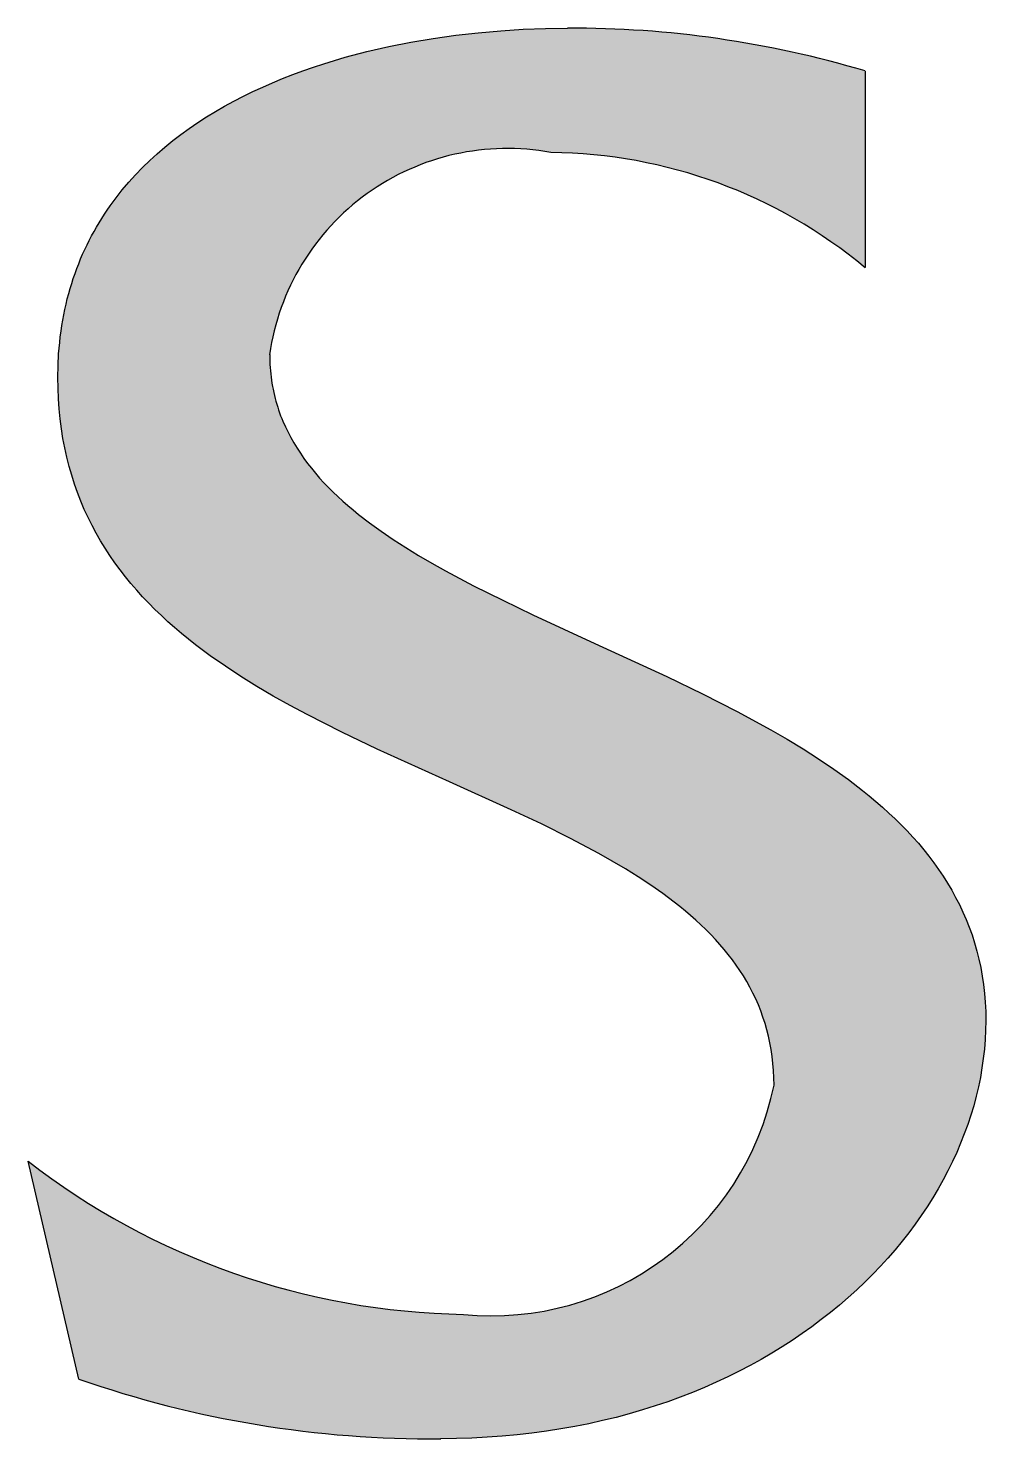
# Model space of a CAD drawing. Extents: x 17496 to 17916, y -10787 to -10193.
# Drawn here: x 17630.187 to 17631.281, y -10544.73 to -10543.119 of the extents above; entities that cross this region are included whole.
import ezdxf

# ---------------------------------------------------------------- set-up
doc = ezdxf.new("R2010")
doc.units = 0
doc.header["$LTSCALE"] = 7
doc.header["$MEASUREMENT"] = 0
doc.layers.add('D', color=2, linetype='CONTINUOUS')

msp = doc.modelspace()

# ---------------------------------------------------------------- hatches: boundary and pattern name
at = {"layer": 'D', "extrusion": (0, 0, -1)}
msp.add_hatch(color=256, dxfattribs=at).paths.add_polyline_path([(-17630.2449, -10544.6617), (-17630.1871, -10544.4129), (-17630.2003, -10544.4229), (-17630.2136, -10544.4326), (-17630.2272, -10544.4421), (-17630.2411, -10544.4514), (-17630.2551, -10544.4604), (-17630.2694, -10544.4691), (-17630.2838, -10544.4776), (-17630.2984, -10544.4858), (-17630.3133, -10544.4937), (-17630.3283, -10544.5013), (-17630.3435, -10544.5086), (-17630.3588, -10544.5156), (-17630.3743, -10544.5223), (-17630.3899, -10544.5287), (-17630.4057, -10544.5348), (-17630.4216, -10544.5406), (-17630.4376, -10544.546), (-17630.4537, -10544.5512), (-17630.4699, -10544.556), (-17630.4861, -10544.5604), (-17630.5025, -10544.5645), (-17630.5189, -10544.5683), (-17630.5354, -10544.5718), (-17630.5519, -10544.5749), (-17630.5684, -10544.5777), (-17630.585, -10544.5801), (-17630.6016, -10544.5822), (-17630.6182, -10544.584), (-17630.6347, -10544.5855), (-17630.6513, -10544.5866), (-17630.6678, -10544.5873), (-17630.6843, -10544.5878), (-17630.6912, -10544.5884), (-17630.6981, -10544.5888), (-17630.7051, -10544.5892), (-17630.7122, -10544.5893), (-17630.7193, -10544.5893), (-17630.7265, -10544.5892), (-17630.7337, -10544.5889), (-17630.741, -10544.5884), (-17630.7483, -10544.5878), (-17630.7556, -10544.587), (-17630.763, -10544.586), (-17630.7703, -10544.5849), (-17630.7777, -10544.5836), (-17630.7851, -10544.5821), (-17630.7925, -10544.5804), (-17630.7998, -10544.5786), (-17630.8072, -10544.5766), (-17630.8146, -10544.5744), (-17630.8219, -10544.572), (-17630.8292, -10544.5694), (-17630.8364, -10544.5667), (-17630.8436, -10544.5638), (-17630.8508, -10544.5607), (-17630.8579, -10544.5574), (-17630.8649, -10544.5539), (-17630.8719, -10544.5503), (-17630.8788, -10544.5465), (-17630.8856, -10544.5425), (-17630.8923, -10544.5384), (-17630.8989, -10544.5341), (-17630.9054, -10544.5296), (-17630.9119, -10544.525), (-17630.9182, -10544.5202), (-17630.9243, -10544.5153), (-17630.9304, -10544.5102), (-17630.9363, -10544.505), (-17630.9421, -10544.4997), (-17630.9478, -10544.4942), (-17630.9533, -10544.4886), (-17630.9587, -10544.4829), (-17630.9639, -10544.4771), (-17630.969, -10544.4712), (-17630.9739, -10544.4651), (-17630.9786, -10544.459), (-17630.9832, -10544.4528), (-17630.9877, -10544.4465), (-17630.9919, -10544.4401), (-17630.996, -10544.4337), (-17631, -10544.4272), (-17631.0037, -10544.4206), (-17631.0073, -10544.414), (-17631.0107, -10544.4073), (-17631.014, -10544.4006), (-17631.0171, -10544.3939), (-17631.02, -10544.3871), (-17631.0227, -10544.3803), (-17631.0253, -10544.3735), (-17631.0277, -10544.3667), (-17631.03, -10544.3599), (-17631.032, -10544.3531), (-17631.034, -10544.3463), (-17631.0357, -10544.3395), (-17631.0373, -10544.3327), (-17631.0388, -10544.3259), (-17631.0386, -10544.3175), (-17631.0383, -10544.3093), (-17631.0376, -10544.3012), (-17631.0367, -10544.2932), (-17631.0356, -10544.2854), (-17631.0342, -10544.2777), (-17631.0325, -10544.2701), (-17631.0307, -10544.2627), (-17631.0286, -10544.2554), (-17631.0262, -10544.2482), (-17631.0237, -10544.2411), (-17631.0209, -10544.2342), (-17631.0179, -10544.2274), (-17631.0147, -10544.2207), (-17631.0113, -10544.2141), (-17631.0077, -10544.2076), (-17631.0038, -10544.2012), (-17630.9998, -10544.1949), (-17630.9956, -10544.1888), (-17630.9912, -10544.1827), (-17630.9866, -10544.1767), (-17630.9818, -10544.1709), (-17630.9769, -10544.1651), (-17630.9718, -10544.1594), (-17630.9665, -10544.1538), (-17630.961, -10544.1483), (-17630.9554, -10544.1429), (-17630.9496, -10544.1375), (-17630.9436, -10544.1323), (-17630.9376, -10544.1271), (-17630.9313, -10544.122), (-17630.9249, -10544.1169), (-17630.9118, -10544.1071), (-17630.898, -10544.0975), (-17630.8838, -10544.0881), (-17630.8692, -10544.0789), (-17630.8541, -10544.07), (-17630.8386, -10544.0612), (-17630.8065, -10544.0442), (-17630.7731, -10544.0276), (-17630.7388, -10544.0115), (-17630.5453, -10543.9228), (-17630.5056, -10543.9027), (-17630.4861, -10543.8923), (-17630.467, -10543.8816), (-17630.4483, -10543.8706), (-17630.4301, -10543.8592), (-17630.4123, -10543.8475), (-17630.395, -10543.8354), (-17630.3783, -10543.8229), (-17630.3701, -10543.8165), (-17630.3622, -10543.8099), (-17630.3543, -10543.8032), (-17630.3467, -10543.7965), (-17630.3392, -10543.7895), (-17630.3319, -10543.7825), (-17630.3248, -10543.7753), (-17630.3178, -10543.768), (-17630.3111, -10543.7605), (-17630.3045, -10543.7529), (-17630.2982, -10543.7452), (-17630.2921, -10543.7373), (-17630.2862, -10543.7292), (-17630.2805, -10543.721), (-17630.275, -10543.7126), (-17630.2698, -10543.7041), (-17630.2648, -10543.6954), (-17630.26, -10543.6865), (-17630.2555, -10543.6774), (-17630.2512, -10543.6682), (-17630.2472, -10543.6587), (-17630.2435, -10543.6491), (-17630.24, -10543.6393), (-17630.2368, -10543.6293), (-17630.2339, -10543.6191), (-17630.2312, -10543.6087), (-17630.2289, -10543.5981), (-17630.2268, -10543.5872), (-17630.2251, -10543.5762), (-17630.2236, -10543.5649), (-17630.2225, -10543.5535), (-17630.2217, -10543.5418), (-17630.2212, -10543.5298), (-17630.221, -10543.5177), (-17630.2213, -10543.504), (-17630.2219, -10543.4906), (-17630.2225, -10543.484), (-17630.2231, -10543.4775), (-17630.2238, -10543.471), (-17630.2246, -10543.4647), (-17630.2256, -10543.4583), (-17630.2266, -10543.4521), (-17630.2278, -10543.4459), (-17630.229, -10543.4398), (-17630.2304, -10543.4337), (-17630.2318, -10543.4277), (-17630.2334, -10543.4218), (-17630.235, -10543.416), (-17630.2368, -10543.4102), (-17630.2386, -10543.4044), (-17630.2406, -10543.3988), (-17630.2426, -10543.3932), (-17630.2448, -10543.3877), (-17630.247, -10543.3822), (-17630.2493, -10543.3768), (-17630.2517, -10543.3715), (-17630.2543, -10543.3662), (-17630.2568, -10543.361), (-17630.2595, -10543.3558), (-17630.2623, -10543.3508), (-17630.2652, -10543.3457), (-17630.2681, -10543.3408), (-17630.2711, -10543.3359), (-17630.2742, -10543.3311), (-17630.2774, -10543.3263), (-17630.2807, -10543.3216), (-17630.2875, -10543.3123), (-17630.2946, -10543.3033), (-17630.302, -10543.2946), (-17630.3096, -10543.2861), (-17630.3176, -10543.2778), (-17630.3259, -10543.2698), (-17630.3344, -10543.262), (-17630.3432, -10543.2544), (-17630.3522, -10543.247), (-17630.3615, -10543.2399), (-17630.3711, -10543.233), (-17630.3808, -10543.2264), (-17630.3908, -10543.2199), (-17630.401, -10543.2137), (-17630.4114, -10543.2077), (-17630.422, -10543.2019), (-17630.4328, -10543.1963), (-17630.4437, -10543.1909), (-17630.4549, -10543.1858), (-17630.4662, -10543.1808), (-17630.4776, -10543.1761), (-17630.4892, -10543.1715), (-17630.5009, -10543.1672), (-17630.5128, -10543.1631), (-17630.5248, -10543.1591), (-17630.5491, -10543.1518), (-17630.5738, -10543.1453), (-17630.5989, -10543.1395), (-17630.6242, -10543.1345), (-17630.6497, -10543.1302), (-17630.6753, -10543.1266), (-17630.701, -10543.1237), (-17630.7267, -10543.1214), (-17630.7523, -10543.1198), (-17630.7778, -10543.1189), (-17630.8031, -10543.1186), (-17630.8246, -10543.1187), (-17630.8461, -10543.1192), (-17630.8675, -10543.1201), (-17630.889, -10543.1214), (-17630.9105, -10543.1231), (-17630.932, -10543.1252), (-17630.9534, -10543.1277), (-17630.9747, -10543.1306), (-17630.996, -10543.1338), (-17631.0173, -10543.1375), (-17631.0385, -10543.1416), (-17631.0595, -10543.146), (-17631.0805, -10543.1508), (-17631.1014, -10543.156), (-17631.1221, -10543.1616), (-17631.1428, -10543.1675), (-17631.1428, -10543.3921), (-17631.1335, -10543.3846), (-17631.124, -10543.3772), (-17631.1144, -10543.37), (-17631.1046, -10543.3629), (-17631.0946, -10543.3561), (-17631.0844, -10543.3495), (-17631.0741, -10543.343), (-17631.0636, -10543.3368), (-17631.0529, -10543.3308), (-17631.0421, -10543.325), (-17631.0312, -10543.3195), (-17631.0202, -10543.3142), (-17631.009, -10543.3091), (-17630.9977, -10543.3042), (-17630.9863, -10543.2996), (-17630.9748, -10543.2953), (-17630.9632, -10543.2912), (-17630.9515, -10543.2873), (-17630.9398, -10543.2837), (-17630.928, -10543.2804), (-17630.9161, -10543.2773), (-17630.9042, -10543.2745), (-17630.8922, -10543.2719), (-17630.8802, -10543.2696), (-17630.8682, -10543.2676), (-17630.8561, -10543.2658), (-17630.8441, -10543.2643), (-17630.832, -10543.2631), (-17630.82, -10543.2621), (-17630.808, -10543.2613), (-17630.796, -10543.2609), (-17630.784, -10543.2607), (-17630.7774, -10543.2595), (-17630.7707, -10543.2585), (-17630.764, -10543.2577), (-17630.7572, -10543.257), (-17630.7503, -10543.2565), (-17630.7435, -10543.2562), (-17630.7366, -10543.2561), (-17630.7296, -10543.2561), (-17630.7227, -10543.2563), (-17630.7158, -10543.2567), (-17630.7088, -10543.2572), (-17630.7019, -10543.2579), (-17630.695, -10543.2589), (-17630.688, -10543.2599), (-17630.6812, -10543.2612), (-17630.6743, -10543.2626), (-17630.6675, -10543.2643), (-17630.6607, -10543.266), (-17630.654, -10543.268), (-17630.6474, -10543.2701), (-17630.6408, -10543.2724), (-17630.6343, -10543.2749), (-17630.6278, -10543.2775), (-17630.6215, -10543.2803), (-17630.6152, -10543.2832), (-17630.609, -10543.2863), (-17630.6029, -10543.2895), (-17630.597, -10543.2928), (-17630.5911, -10543.2963), (-17630.5853, -10543.2999), (-17630.5797, -10543.3037), (-17630.5742, -10543.3075), (-17630.5688, -10543.3115), (-17630.5634, -10543.3157), (-17630.5581, -10543.32), (-17630.553, -10543.3244), (-17630.5479, -10543.329), (-17630.5429, -10543.3338), (-17630.538, -10543.3387), (-17630.5332, -10543.3437), (-17630.5286, -10543.3488), (-17630.5241, -10543.3541), (-17630.5197, -10543.3595), (-17630.5154, -10543.365), (-17630.5113, -10543.3706), (-17630.5073, -10543.3764), (-17630.5034, -10543.3822), (-17630.4997, -10543.3882), (-17630.4962, -10543.3942), (-17630.4928, -10543.4003), (-17630.4895, -10543.4065), (-17630.4865, -10543.4128), (-17630.4836, -10543.4191), (-17630.4808, -10543.4256), (-17630.4783, -10543.432), (-17630.4759, -10543.4385), (-17630.4736, -10543.4451), (-17630.4716, -10543.4517), (-17630.4697, -10543.4583), (-17630.468, -10543.4649), (-17630.4665, -10543.4716), (-17630.4651, -10543.4782), (-17630.4639, -10543.4849), (-17630.4629, -10543.4915), (-17630.4629, -10543.4953), (-17630.463, -10543.499), (-17630.4632, -10543.5027), (-17630.4634, -10543.5063), (-17630.4637, -10543.5099), (-17630.464, -10543.5135), (-17630.4645, -10543.5171), (-17630.4649, -10543.5207), (-17630.4655, -10543.5242), (-17630.4661, -10543.5277), (-17630.4668, -10543.5311), (-17630.4675, -10543.5346), (-17630.4683, -10543.538), (-17630.4691, -10543.5414), (-17630.47, -10543.5447), (-17630.471, -10543.5481), (-17630.472, -10543.5514), (-17630.4731, -10543.5547), (-17630.4742, -10543.5579), (-17630.4754, -10543.5612), (-17630.4767, -10543.5644), (-17630.478, -10543.5676), (-17630.4808, -10543.5739), (-17630.4838, -10543.5801), (-17630.487, -10543.5863), (-17630.4904, -10543.5923), (-17630.4941, -10543.5983), (-17630.4979, -10543.6042), (-17630.5019, -10543.61), (-17630.5061, -10543.6157), (-17630.5106, -10543.6213), (-17630.5152, -10543.6269), (-17630.5199, -10543.6324), (-17630.5249, -10543.6378), (-17630.5301, -10543.6432), (-17630.5354, -10543.6484), (-17630.5408, -10543.6537), (-17630.5465, -10543.6588), (-17630.5523, -10543.6639), (-17630.5582, -10543.6689), (-17630.5643, -10543.6739), (-17630.577, -10543.6837), (-17630.5902, -10543.6932), (-17630.6039, -10543.7026), (-17630.6182, -10543.7118), (-17630.6329, -10543.7208), (-17630.648, -10543.7296), (-17630.6636, -10543.7383), (-17630.6957, -10543.7554), (-17630.7291, -10543.7721), (-17630.957, -10543.8788), (-17630.9966, -10543.899), (-17631.0351, -10543.9199), (-17631.0537, -10543.9308), (-17631.072, -10543.9418), (-17631.0897, -10543.9532), (-17631.107, -10543.9649), (-17631.1237, -10543.9769), (-17631.1398, -10543.9892), (-17631.1476, -10543.9955), (-17631.1552, -10544.0019), (-17631.1627, -10544.0085), (-17631.17, -10544.0151), (-17631.1771, -10544.0218), (-17631.184, -10544.0286), (-17631.1907, -10544.0355), (-17631.1973, -10544.0426), (-17631.2036, -10544.0497), (-17631.2097, -10544.057), (-17631.2156, -10544.0644), (-17631.2213, -10544.0719), (-17631.2268, -10544.0795), (-17631.232, -10544.0873), (-17631.237, -10544.0952), (-17631.2417, -10544.1032), (-17631.2462, -10544.1114), (-17631.2505, -10544.1197), (-17631.2545, -10544.1282), (-17631.2582, -10544.1368), (-17631.2617, -10544.1455), (-17631.2649, -10544.1544), (-17631.2678, -10544.1635), (-17631.2704, -10544.1727), (-17631.2728, -10544.182), (-17631.2748, -10544.1916), (-17631.2766, -10544.2013), (-17631.278, -10544.2111), (-17631.2791, -10544.2211), (-17631.28, -10544.2313), (-17631.2805, -10544.2417), (-17631.2806, -10544.2523), (-17631.2804, -10544.263), (-17631.2799, -10544.2738), (-17631.2791, -10544.2847), (-17631.2778, -10544.2955), (-17631.2763, -10544.3063), (-17631.2744, -10544.3171), (-17631.2722, -10544.3279), (-17631.2696, -10544.3387), (-17631.2668, -10544.3495), (-17631.2635, -10544.3602), (-17631.26, -10544.371), (-17631.2561, -10544.3816), (-17631.2519, -10544.3923), (-17631.2474, -10544.4028), (-17631.2426, -10544.4133), (-17631.2374, -10544.4238), (-17631.232, -10544.4342), (-17631.2262, -10544.4445), (-17631.2201, -10544.4547), (-17631.2137, -10544.4648), (-17631.207, -10544.4748), (-17631.2, -10544.4848), (-17631.1927, -10544.4946), (-17631.185, -10544.5043), (-17631.1771, -10544.5139), (-17631.1689, -10544.5234), (-17631.1604, -10544.5327), (-17631.1516, -10544.5419), (-17631.1425, -10544.551), (-17631.1332, -10544.5599), (-17631.1235, -10544.5686), (-17631.1136, -10544.5772), (-17631.1033, -10544.5856), (-17631.0928, -10544.5938), (-17631.0821, -10544.6019), (-17631.071, -10544.6098), (-17631.0597, -10544.6175), (-17631.0481, -10544.625), (-17631.0362, -10544.6322), (-17631.0241, -10544.6393), (-17631.0117, -10544.6462), (-17630.999, -10544.6528), (-17630.9861, -10544.6592), (-17630.9729, -10544.6653), (-17630.9594, -10544.6713), (-17630.9458, -10544.6769), (-17630.9318, -10544.6824), (-17630.9176, -10544.6875), (-17630.9032, -10544.6924), (-17630.8885, -10544.697), (-17630.8735, -10544.7014), (-17630.8584, -10544.7055), (-17630.8429, -10544.7092), (-17630.8273, -10544.7127), (-17630.8114, -10544.7159), (-17630.7953, -10544.7187), (-17630.7789, -10544.7213), (-17630.7623, -10544.7235), (-17630.7455, -10544.7254), (-17630.7285, -10544.727), (-17630.7112, -10544.7282), (-17630.6938, -10544.7291), (-17630.6761, -10544.7297), (-17630.6581, -10544.7298), (-17630.6319, -10544.7298), (-17630.6057, -10544.7292), (-17630.5795, -10544.7281), (-17630.5532, -10544.7263), (-17630.527, -10544.724), (-17630.5008, -10544.7211), (-17630.4746, -10544.7177), (-17630.4486, -10544.7137), (-17630.4226, -10544.7091), (-17630.3967, -10544.704), (-17630.371, -10544.6983), (-17630.3454, -10544.692), (-17630.32, -10544.6852), (-17630.2947, -10544.6779), (-17630.2697, -10544.67)], flags=0)

# ---------------------------------------------------------------- linework, layer by layer
at = {"layer": 'D'}
for p, q in [((17630.7267, -10543.1214), (17630.7523, -10543.1198)), ((17630.7523, -10543.1198), (17630.7778, -10543.1189)), ((17630.7778, -10543.1189), (17630.8031, -10543.1186)), ((17630.5989, -10543.1395), (17630.6242, -10543.1345)), ((17630.6242, -10543.1345), (17630.6497, -10543.1302)), ((17630.6497, -10543.1302), (17630.6753, -10543.1266)), ((17630.6753, -10543.1266), (17630.701, -10543.1237)), ((17630.701, -10543.1237), (17630.7267, -10543.1214)), ((17630.5248, -10543.1591), (17630.5491, -10543.1518)), ((17630.5491, -10543.1518), (17630.5738, -10543.1453)), ((17630.5738, -10543.1453), (17630.5989, -10543.1395)), ((17630.4892, -10543.1715), (17630.5009, -10543.1672)), ((17630.5009, -10543.1672), (17630.5128, -10543.1631)), ((17630.5128, -10543.1631), (17630.5248, -10543.1591)), ((17631.1428, -10543.1675), (17631.1428, -10543.3921)), ((17630.4549, -10543.1858), (17630.4662, -10543.1808)), ((17630.4662, -10543.1808), (17630.4776, -10543.1761)), ((17630.4776, -10543.1761), (17630.4892, -10543.1715)), ((17630.422, -10543.2019), (17630.4328, -10543.1963)), ((17630.4328, -10543.1963), (17630.4437, -10543.1909)), ((17630.4437, -10543.1909), (17630.4549, -10543.1858)), ((17630.3908, -10543.2199), (17630.401, -10543.2137)), ((17630.401, -10543.2137), (17630.4114, -10543.2077)), ((17630.4114, -10543.2077), (17630.422, -10543.2019)), ((17630.3711, -10543.233), (17630.3808, -10543.2264)), ((17630.3808, -10543.2264), (17630.3908, -10543.2199)), ((17630.3432, -10543.2544), (17630.3522, -10543.247)), ((17630.3522, -10543.247), (17630.3615, -10543.2399)), ((17630.3615, -10543.2399), (17630.3711, -10543.233)), ((17630.3259, -10543.2698), (17630.3344, -10543.262)), ((17630.3344, -10543.262), (17630.3432, -10543.2544)), ((17630.3096, -10543.2861), (17630.3176, -10543.2778)), ((17630.3176, -10543.2778), (17630.3259, -10543.2698)), ((17630.2946, -10543.3033), (17630.302, -10543.2946)), ((17630.302, -10543.2946), (17630.3096, -10543.2861)), ((17630.2807, -10543.3216), (17630.2875, -10543.3123)), ((17630.2875, -10543.3123), (17630.2946, -10543.3033)), ((17630.2742, -10543.3311), (17630.2774, -10543.3263)), ((17630.2774, -10543.3263), (17630.2807, -10543.3216)), ((17630.2652, -10543.3457), (17630.2681, -10543.3408)), ((17630.2681, -10543.3408), (17630.2711, -10543.3359)), ((17630.2711, -10543.3359), (17630.2742, -10543.3311)), ((17630.2543, -10543.3662), (17630.2568, -10543.361)), ((17630.2568, -10543.361), (17630.2595, -10543.3558)), ((17630.2595, -10543.3558), (17630.2623, -10543.3508)), ((17630.2623, -10543.3508), (17630.2652, -10543.3457)), ((17630.247, -10543.3822), (17630.2493, -10543.3768)), ((17630.2493, -10543.3768), (17630.2517, -10543.3715)), ((17630.2517, -10543.3715), (17630.2543, -10543.3662)), ((17630.2406, -10543.3988), (17630.2426, -10543.3932)), ((17630.2426, -10543.3932), (17630.2448, -10543.3877)), ((17630.2448, -10543.3877), (17630.247, -10543.3822)), ((17630.235, -10543.416), (17630.2368, -10543.4102)), ((17630.2368, -10543.4102), (17630.2386, -10543.4044)), ((17630.2386, -10543.4044), (17630.2406, -10543.3988)), ((17630.2318, -10543.4277), (17630.2334, -10543.4218)), ((17630.2334, -10543.4218), (17630.235, -10543.416)), ((17630.2278, -10543.4459), (17630.229, -10543.4398)), ((17630.229, -10543.4398), (17630.2304, -10543.4337)), ((17630.2304, -10543.4337), (17630.2318, -10543.4277)), ((17630.2246, -10543.4647), (17630.2256, -10543.4583)), ((17630.2256, -10543.4583), (17630.2266, -10543.4521)), ((17630.2266, -10543.4521), (17630.2278, -10543.4459)), ((17630.2231, -10543.4775), (17630.2238, -10543.471)), ((17630.2238, -10543.471), (17630.2246, -10543.4647)), ((17630.2213, -10543.504), (17630.2219, -10543.4906)), ((17630.2219, -10543.4906), (17630.2225, -10543.484)), ((17630.2225, -10543.484), (17630.2231, -10543.4775)), ((17630.221, -10543.5177), (17630.2213, -10543.504)), ((17630.4629, -10543.4915), (17630.4629, -10543.4953)), ((17630.4629, -10543.4953), (17630.463, -10543.499)), ((17630.463, -10543.499), (17630.4632, -10543.5027)), ((17630.4632, -10543.5027), (17630.4634, -10543.5063)), ((17630.4634, -10543.5063), (17630.4637, -10543.5099)), ((17630.2212, -10543.5298), (17630.221, -10543.5177)), ((17630.4637, -10543.5099), (17630.464, -10543.5135)), ((17630.464, -10543.5135), (17630.4645, -10543.5171)), ((17630.4645, -10543.5171), (17630.4649, -10543.5207)), ((17630.4649, -10543.5207), (17630.4655, -10543.5242)), ((17630.2217, -10543.5418), (17630.2212, -10543.5298)), ((17630.4655, -10543.5242), (17630.4661, -10543.5277)), ((17630.4661, -10543.5277), (17630.4668, -10543.5311)), ((17630.4668, -10543.5311), (17630.4675, -10543.5346)), ((17630.4675, -10543.5346), (17630.4683, -10543.538)), ((17630.4683, -10543.538), (17630.4691, -10543.5414)), ((17630.2225, -10543.5535), (17630.2217, -10543.5418)), ((17630.2236, -10543.5649), (17630.2225, -10543.5535)), ((17630.4691, -10543.5414), (17630.47, -10543.5447)), ((17630.47, -10543.5447), (17630.471, -10543.5481)), ((17630.471, -10543.5481), (17630.472, -10543.5514)), ((17630.472, -10543.5514), (17630.4731, -10543.5547)), ((17630.4731, -10543.5547), (17630.4742, -10543.5579)), ((17630.2251, -10543.5762), (17630.2236, -10543.5649)), ((17630.4742, -10543.5579), (17630.4754, -10543.5612)), ((17630.4754, -10543.5612), (17630.4767, -10543.5644)), ((17630.4767, -10543.5644), (17630.478, -10543.5676)), ((17630.478, -10543.5676), (17630.4808, -10543.5739)), ((17630.2268, -10543.5872), (17630.2251, -10543.5762)), ((17630.2289, -10543.5981), (17630.2268, -10543.5872)), ((17630.4808, -10543.5739), (17630.4838, -10543.5801)), ((17630.4838, -10543.5801), (17630.487, -10543.5863)), ((17630.487, -10543.5863), (17630.4904, -10543.5923)), ((17630.2312, -10543.6087), (17630.2289, -10543.5981)), ((17630.4904, -10543.5923), (17630.4941, -10543.5983)), ((17630.4941, -10543.5983), (17630.4979, -10543.6042)), ((17630.2339, -10543.6191), (17630.2312, -10543.6087)), ((17630.2368, -10543.6293), (17630.2339, -10543.6191)), ((17630.4979, -10543.6042), (17630.5019, -10543.61)), ((17630.5019, -10543.61), (17630.5061, -10543.6157)), ((17630.5061, -10543.6157), (17630.5106, -10543.6213)), ((17630.24, -10543.6393), (17630.2368, -10543.6293)), ((17630.5106, -10543.6213), (17630.5152, -10543.6269)), ((17630.5152, -10543.6269), (17630.5199, -10543.6324)), ((17630.5199, -10543.6324), (17630.5249, -10543.6378)), ((17630.2435, -10543.6491), (17630.24, -10543.6393)), ((17630.2472, -10543.6587), (17630.2435, -10543.6491)), ((17630.5249, -10543.6378), (17630.5301, -10543.6432)), ((17630.5301, -10543.6432), (17630.5354, -10543.6484)), ((17630.5354, -10543.6484), (17630.5408, -10543.6537)), ((17630.2512, -10543.6682), (17630.2472, -10543.6587)), ((17630.5408, -10543.6537), (17630.5465, -10543.6588)), ((17630.5465, -10543.6588), (17630.5523, -10543.6639)), ((17630.5523, -10543.6639), (17630.5582, -10543.6689)), ((17630.2555, -10543.6774), (17630.2512, -10543.6682)), ((17630.26, -10543.6865), (17630.2555, -10543.6774)), ((17630.5582, -10543.6689), (17630.5643, -10543.6739)), ((17630.5643, -10543.6739), (17630.577, -10543.6837)), ((17630.577, -10543.6837), (17630.5902, -10543.6932)), ((17630.2648, -10543.6954), (17630.26, -10543.6865)), ((17630.2698, -10543.7041), (17630.2648, -10543.6954)), ((17630.5902, -10543.6932), (17630.6039, -10543.7026)), ((17630.275, -10543.7126), (17630.2698, -10543.7041)), ((17630.2805, -10543.721), (17630.275, -10543.7126)), ((17630.6039, -10543.7026), (17630.6182, -10543.7118)), ((17630.6182, -10543.7118), (17630.6329, -10543.7208)), ((17630.2862, -10543.7292), (17630.2805, -10543.721)), ((17630.2921, -10543.7373), (17630.2862, -10543.7292)), ((17630.6329, -10543.7208), (17630.648, -10543.7296)), ((17630.648, -10543.7296), (17630.6636, -10543.7383)), ((17630.2982, -10543.7452), (17630.2921, -10543.7373)), ((17630.3045, -10543.7529), (17630.2982, -10543.7452)), ((17630.6636, -10543.7383), (17630.6957, -10543.7554)), ((17630.3111, -10543.7605), (17630.3045, -10543.7529)), ((17630.3178, -10543.768), (17630.3111, -10543.7605)), ((17630.6957, -10543.7554), (17630.7291, -10543.7721)), ((17630.3248, -10543.7753), (17630.3178, -10543.768)), ((17630.3319, -10543.7825), (17630.3248, -10543.7753)), ((17630.7291, -10543.7721), (17630.7635, -10543.7886)), ((17630.3392, -10543.7895), (17630.3319, -10543.7825)), ((17630.3467, -10543.7965), (17630.3392, -10543.7895)), ((17630.3543, -10543.8032), (17630.3467, -10543.7965)), ((17630.7635, -10543.7886), (17630.8343, -10543.8213)), ((17630.3622, -10543.8099), (17630.3543, -10543.8032)), ((17630.3701, -10543.8165), (17630.3622, -10543.8099)), ((17630.3783, -10543.8229), (17630.3701, -10543.8165)), ((17630.395, -10543.8354), (17630.3783, -10543.8229)), ((17630.8343, -10543.8213), (17630.9165, -10543.8593)), ((17630.4123, -10543.8475), (17630.395, -10543.8354)), ((17630.4301, -10543.8592), (17630.4123, -10543.8475)), ((17630.4483, -10543.8706), (17630.4301, -10543.8592)), ((17630.9165, -10543.8593), (17630.957, -10543.8788)), ((17630.467, -10543.8816), (17630.4483, -10543.8706)), ((17630.4861, -10543.8923), (17630.467, -10543.8816)), ((17630.5056, -10543.9027), (17630.4861, -10543.8923)), ((17630.957, -10543.8788), (17630.9966, -10543.899)), ((17630.5453, -10543.9228), (17630.5056, -10543.9027)), ((17630.9966, -10543.899), (17631.0351, -10543.9199)), ((17630.5858, -10543.9422), (17630.5453, -10543.9228)), ((17631.0351, -10543.9199), (17631.0537, -10543.9308)), ((17631.0537, -10543.9308), (17631.072, -10543.9418)), ((17631.072, -10543.9418), (17631.0897, -10543.9532)), ((17630.6681, -10543.9795), (17630.5858, -10543.9422)), ((17631.0897, -10543.9532), (17631.107, -10543.9649)), ((17631.107, -10543.9649), (17631.1237, -10543.9769)), ((17630.7388, -10544.0115), (17630.6681, -10543.9795)), ((17631.1237, -10543.9769), (17631.1398, -10543.9892)), ((17631.1398, -10543.9892), (17631.1476, -10543.9955)), ((17631.1476, -10543.9955), (17631.1552, -10544.0019)), ((17631.1552, -10544.0019), (17631.1627, -10544.0085)), ((17630.7731, -10544.0276), (17630.7388, -10544.0115)), ((17631.1627, -10544.0085), (17631.17, -10544.0151)), ((17631.17, -10544.0151), (17631.1771, -10544.0218)), ((17631.1771, -10544.0218), (17631.184, -10544.0286)), ((17630.8065, -10544.0442), (17630.7731, -10544.0276)), ((17631.184, -10544.0286), (17631.1907, -10544.0355)), ((17631.1907, -10544.0355), (17631.1973, -10544.0426)), ((17630.8386, -10544.0612), (17630.8065, -10544.0442)), ((17631.1973, -10544.0426), (17631.2036, -10544.0497)), ((17631.2036, -10544.0497), (17631.2097, -10544.057)), ((17630.8541, -10544.07), (17630.8386, -10544.0612)), ((17630.8692, -10544.0789), (17630.8541, -10544.07)), ((17631.2097, -10544.057), (17631.2156, -10544.0644)), ((17631.2156, -10544.0644), (17631.2213, -10544.0719)), ((17630.8838, -10544.0881), (17630.8692, -10544.0789)), ((17631.2213, -10544.0719), (17631.2268, -10544.0795)), ((17631.2268, -10544.0795), (17631.232, -10544.0873)), ((17630.898, -10544.0975), (17630.8838, -10544.0881)), ((17630.9118, -10544.1071), (17630.898, -10544.0975)), ((17631.232, -10544.0873), (17631.237, -10544.0952)), ((17631.237, -10544.0952), (17631.2417, -10544.1032)), ((17630.9249, -10544.1169), (17630.9118, -10544.1071)), ((17630.9313, -10544.122), (17630.9249, -10544.1169)), ((17631.2417, -10544.1032), (17631.2462, -10544.1114)), ((17631.2462, -10544.1114), (17631.2505, -10544.1197)), ((17630.9376, -10544.1271), (17630.9313, -10544.122)), ((17630.9436, -10544.1323), (17630.9376, -10544.1271)), ((17630.9496, -10544.1375), (17630.9436, -10544.1323)), ((17631.2505, -10544.1197), (17631.2545, -10544.1282)), ((17631.2545, -10544.1282), (17631.2582, -10544.1368)), ((17630.9554, -10544.1429), (17630.9496, -10544.1375)), ((17630.961, -10544.1483), (17630.9554, -10544.1429)), ((17630.9665, -10544.1538), (17630.961, -10544.1483)), ((17631.2582, -10544.1368), (17631.2617, -10544.1455)), ((17631.2617, -10544.1455), (17631.2649, -10544.1544)), ((17630.9718, -10544.1594), (17630.9665, -10544.1538)), ((17630.9769, -10544.1651), (17630.9718, -10544.1594)), ((17630.9818, -10544.1709), (17630.9769, -10544.1651)), ((17631.2649, -10544.1544), (17631.2678, -10544.1635)), ((17631.2678, -10544.1635), (17631.2704, -10544.1727)), ((17630.9866, -10544.1767), (17630.9818, -10544.1709)), ((17630.9912, -10544.1827), (17630.9866, -10544.1767)), ((17630.9956, -10544.1888), (17630.9912, -10544.1827)), ((17631.2704, -10544.1727), (17631.2728, -10544.182)), ((17631.2728, -10544.182), (17631.2748, -10544.1916)), ((17630.9998, -10544.1949), (17630.9956, -10544.1888)), ((17631.0038, -10544.2012), (17630.9998, -10544.1949)), ((17631.2748, -10544.1916), (17631.2766, -10544.2013)), ((17631.0077, -10544.2076), (17631.0038, -10544.2012)), ((17631.0113, -10544.2141), (17631.0077, -10544.2076)), ((17631.0147, -10544.2207), (17631.0113, -10544.2141)), ((17631.2766, -10544.2013), (17631.278, -10544.2111)), ((17631.278, -10544.2111), (17631.2791, -10544.2211)), ((17631.0179, -10544.2274), (17631.0147, -10544.2207)), ((17631.0209, -10544.2342), (17631.0179, -10544.2274)), ((17631.2791, -10544.2211), (17631.28, -10544.2313)), ((17631.28, -10544.2313), (17631.2805, -10544.2417)), ((17631.0237, -10544.2411), (17631.0209, -10544.2342)), ((17631.0262, -10544.2482), (17631.0237, -10544.2411)), ((17631.2805, -10544.2417), (17631.2806, -10544.2523)), ((17631.0286, -10544.2554), (17631.0262, -10544.2482)), ((17631.0307, -10544.2627), (17631.0286, -10544.2554)), ((17631.0325, -10544.2701), (17631.0307, -10544.2627)), ((17631.2804, -10544.263), (17631.2799, -10544.2738)), ((17631.2806, -10544.2523), (17631.2804, -10544.263)), ((17631.0342, -10544.2777), (17631.0325, -10544.2701)), ((17631.0356, -10544.2854), (17631.0342, -10544.2777)), ((17631.2799, -10544.2738), (17631.2791, -10544.2847)), ((17631.0367, -10544.2932), (17631.0356, -10544.2854)), ((17631.0376, -10544.3012), (17631.0367, -10544.2932)), ((17631.2778, -10544.2955), (17631.2763, -10544.3063)), ((17631.2791, -10544.2847), (17631.2778, -10544.2955)), ((17631.0383, -10544.3093), (17631.0376, -10544.3012)), ((17631.0386, -10544.3175), (17631.0383, -10544.3093)), ((17631.2763, -10544.3063), (17631.2744, -10544.3171)), ((17631.0388, -10544.3259), (17631.0386, -10544.3175)), ((17631.2722, -10544.3279), (17631.2696, -10544.3387)), ((17631.2744, -10544.3171), (17631.2722, -10544.3279)), ((17631.2696, -10544.3387), (17631.2668, -10544.3495)), ((17631.2635, -10544.3602), (17631.26, -10544.371)), ((17631.2668, -10544.3495), (17631.2635, -10544.3602)), ((17631.26, -10544.371), (17631.2561, -10544.3816)), ((17631.2519, -10544.3923), (17631.2474, -10544.4028)), ((17631.2561, -10544.3816), (17631.2519, -10544.3923)), ((17631.2474, -10544.4028), (17631.2426, -10544.4133)), ((17630.2449, -10544.6617), (17630.1871, -10544.4129)), ((17631.2374, -10544.4238), (17631.232, -10544.4342)), ((17631.2426, -10544.4133), (17631.2374, -10544.4238)), ((17631.232, -10544.4342), (17631.2262, -10544.4445)), ((17631.2201, -10544.4547), (17631.2137, -10544.4648)), ((17631.2262, -10544.4445), (17631.2201, -10544.4547)), ((17631.2137, -10544.4648), (17631.207, -10544.4748)), ((17631.2, -10544.4848), (17631.1927, -10544.4946)), ((17631.207, -10544.4748), (17631.2, -10544.4848)), ((17631.185, -10544.5043), (17631.1771, -10544.5139)), ((17631.1927, -10544.4946), (17631.185, -10544.5043)), ((17631.1771, -10544.5139), (17631.1689, -10544.5234)), ((17631.1604, -10544.5327), (17631.1516, -10544.5419)), ((17631.1689, -10544.5234), (17631.1604, -10544.5327)), ((17631.1425, -10544.551), (17631.1332, -10544.5599)), ((17631.1516, -10544.5419), (17631.1425, -10544.551)), ((17631.1235, -10544.5686), (17631.1136, -10544.5772)), ((17631.1332, -10544.5599), (17631.1235, -10544.5686)), ((17631.1033, -10544.5856), (17631.0928, -10544.5938)), ((17631.1136, -10544.5772), (17631.1033, -10544.5856)), ((17631.0821, -10544.6019), (17631.071, -10544.6098)), ((17631.0928, -10544.5938), (17631.0821, -10544.6019)), ((17631.0597, -10544.6175), (17631.0481, -10544.625)), ((17631.071, -10544.6098), (17631.0597, -10544.6175)), ((17631.0362, -10544.6322), (17631.0241, -10544.6393)), ((17631.0481, -10544.625), (17631.0362, -10544.6322)), ((17631.0117, -10544.6462), (17630.999, -10544.6528)), ((17631.0241, -10544.6393), (17631.0117, -10544.6462)), ((17630.9729, -10544.6653), (17630.9594, -10544.6713)), ((17630.9861, -10544.6592), (17630.9729, -10544.6653)), ((17630.999, -10544.6528), (17630.9861, -10544.6592)), ((17630.9318, -10544.6824), (17630.9176, -10544.6875)), ((17630.9458, -10544.6769), (17630.9318, -10544.6824)), ((17630.9594, -10544.6713), (17630.9458, -10544.6769)), ((17630.8885, -10544.697), (17630.8735, -10544.7014)), ((17630.9032, -10544.6924), (17630.8885, -10544.697)), ((17630.9176, -10544.6875), (17630.9032, -10544.6924)), ((17630.8273, -10544.7127), (17630.8114, -10544.7159)), ((17630.8429, -10544.7092), (17630.8273, -10544.7127)), ((17630.8584, -10544.7055), (17630.8429, -10544.7092)), ((17630.8735, -10544.7014), (17630.8584, -10544.7055)), ((17630.6761, -10544.7297), (17630.6581, -10544.7298)), ((17630.6938, -10544.7291), (17630.6761, -10544.7297)), ((17630.7112, -10544.7282), (17630.6938, -10544.7291)), ((17630.7285, -10544.727), (17630.7112, -10544.7282)), ((17630.7455, -10544.7254), (17630.7285, -10544.727)), ((17630.7623, -10544.7235), (17630.7455, -10544.7254)), ((17630.7789, -10544.7213), (17630.7623, -10544.7235)), ((17630.7953, -10544.7187), (17630.7789, -10544.7213)), ((17630.8114, -10544.7159), (17630.7953, -10544.7187))]:
    msp.add_line(p, q, dxfattribs=at)
for centre, radius, start, end in [((17630.8074, -10544.292), 1.1735, 73.3954, 90.2099), ((17630.734, -10543.5299), 0.2739, 79.4778, 171.9469), ((17630.7797, -10543.8278), 0.5671, 50.1892, 89.5568), ((17630.7164, -10544.2604), 0.329, 264.396, 348.505), ((17630.6985, -10543.7532), 0.8347, 232.2159, 269.0236), ((17630.6465, -10543.5142), 1.2157, 250.711, 270.5493)]:
    msp.add_arc(centre, radius, start, end, dxfattribs=at)

doc.saveas('drawing.dxf')
